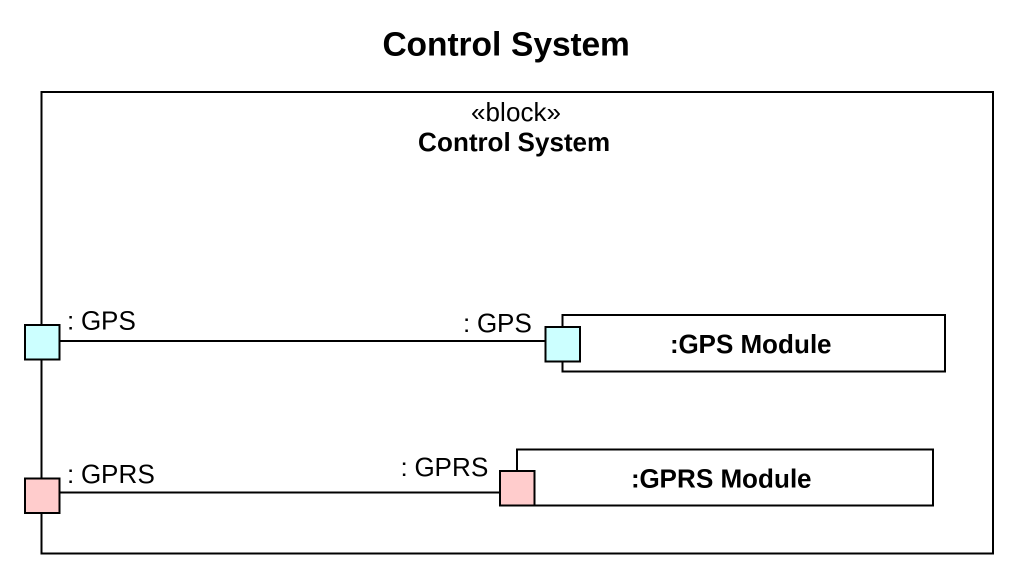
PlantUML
@startuml
title Control System
rectangle "Control System" as Control_System <<block>> {
  port ": GPS" as GPS #CCFFFF
  rectangle ":GPS Module" as GPS_Module {
    port ": GPS" as GPS_2 #CCFFFF
  }
  rectangle ":GPRS Module" as GPRS_Module {
    port ": GPRS" as GPRS_2 #FFCCCC
  }
  port ": GPRS" as GPRS #FFCCCC
}
GPS -right- GPS_2
GPRS -right- GPRS_2
@enduml
